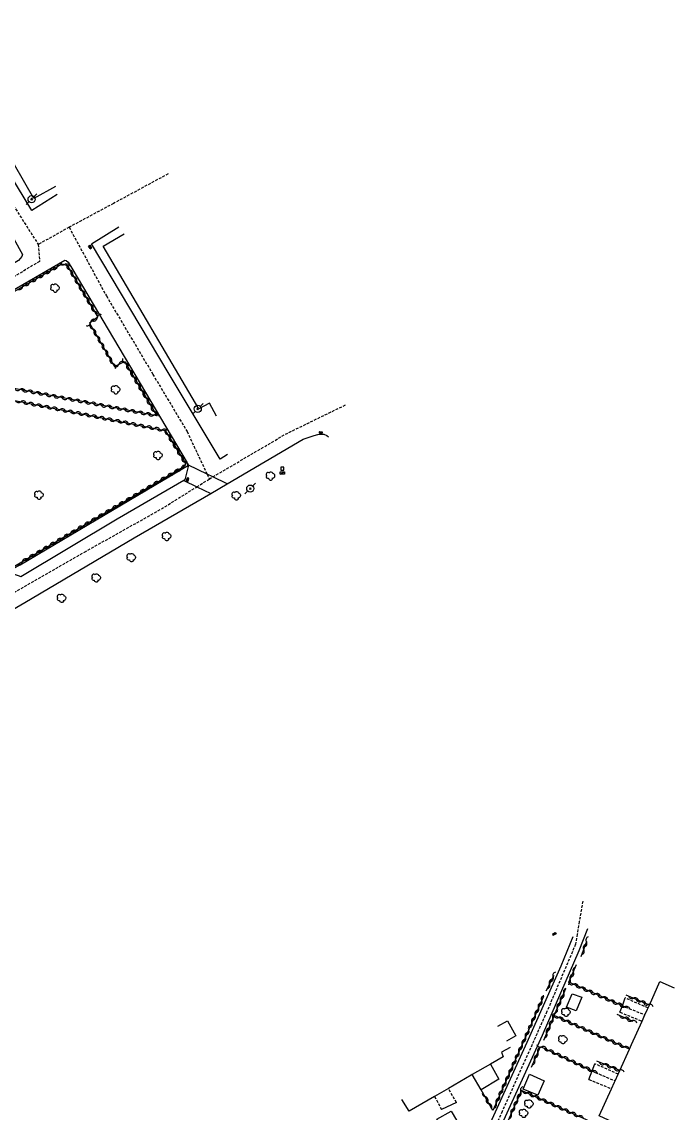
# Model space of a CAD drawing. Header units: millimetres. Extents: x 266000 to 267000, y 124222 to 125000.
# Drawn here: x 266804.5 to 266926.6, y 124601.8 to 124805.9 of the extents above; entities that cross this region are included whole.
import ezdxf

# ---------------------------------------------------------------- set-up
doc = ezdxf.new("R2010")
doc.units = ezdxf.units.MM
doc.linetypes.add('DASHED', pattern=[0.75, 0.5, -0.25])
doc.layers.get('0').update_dxf_attribs({"linetype": 'CONTINUOUS'})
for name, color, linetype in [('W0001', 6, 'DASHED'), ('W0008', 7, 'CONTINUOUS'), ('W0014', 7, 'CONTINUOUS'), ('W0020', 2, 'CONTINUOUS'), ('W0051', 7, 'CONTINUOUS'), ('W0101', 7, 'CONTINUOUS'), ('W0104', 1, 'CONTINUOUS'), ('W0105', 7, 'CONTINUOUS'), ('W0112', 1, 'DASHED'), ('W0300', 7, 'CONTINUOUS'), ('W0310', 3, 'CONTINUOUS'), ('W0401', 7, 'CONTINUOUS'), ('W0438', 7, 'CONTINUOUS'), ('W0473', 7, 'CONTINUOUS')]:
    doc.layers.add(name, color=color, linetype=linetype)

# ---------------------------------------------------------------- blocks, each defined once
blk = doc.blocks.new('T401')
for p, q in [((-0.3, 0.3), (0, 0.3)), ((-0.3, -0.25), (-0.3, 0.3)), ((-0.3, 0.15), (0, 0.15)), ((-0.3, 0), (0, 0)), ((0, 0.3), (0, -0.25)), ((-0.3, -0.15), (0, -0.15)), ((-0.3, -0.25), (-0.3, -0.3)), ((-0.3, -0.3), (0, -0.3)), ((0, -0.3), (0, -0.25))]:
    blk.add_line(p, q)
blk = doc.blocks.new('T300')
for p, q in [((-0.8, 0.51), (-0.86, 0.34)), ((-0.86, 0.34), (-0.86, 0.17)), ((-0.86, 0.17), (-0.74, 0.06)), ((-0.69, 0.63), (-0.8, 0.51)), ((-0.8, -0.06), (-0.74, 0.06)), ((-0.74, 0.06), (-0.69, 0.11)), ((-0.57, 0.69), (-0.69, 0.63)), ((-0.46, 0.69), (-0.57, 0.69)), ((-0.29, 0.63), (-0.46, 0.69)), ((-0.29, 0.63), (-0.17, 0.74)), ((-0.23, 0.57), (-0.29, 0.63)), ((-0.17, 0.74), (-0.06, 0.8)), ((-0.06, 0.8), (0.06, 0.8)), ((0.06, 0.8), (0.23, 0.74)), ((0.23, 0.74), (0.34, 0.63)), ((0.34, 0.63), (0.4, 0.51)), ((0.46, 0.46), (0.34, 0.46)), ((0.4, 0.51), (0.4, 0.46)), ((0.57, 0.4), (0.46, 0.46)), ((0.57, 0.4), (0.69, 0.29)), ((0.69, 0.29), (0.74, 0.17)), ((0.74, 0.06), (0.69, -0.17)), ((0.74, 0.17), (0.74, 0.06)), ((-0.8, -0.17), (-0.8, -0.06)), ((-0.8, -0.23), (-0.8, -0.17)), ((-0.74, -0.34), (-0.8, -0.23)), ((-0.69, -0.4), (-0.74, -0.34)), ((-0.51, -0.46), (-0.69, -0.4)), ((-0.4, -0.46), (-0.51, -0.46)), ((-0.4, -0.46), (-0.34, -0.46)), ((-0.34, -0.46), (-0.34, -0.4)), ((-0.34, -0.51), (-0.34, -0.46)), ((-0.29, -0.63), (-0.34, -0.51)), ((-0.17, -0.74), (-0.29, -0.63)), ((-0.06, -0.8), (-0.17, -0.74)), ((0.06, -0.8), (-0.06, -0.8)), ((0.17, -0.74), (0.06, -0.8)), ((0.23, -0.69), (0.17, -0.74)), ((0.29, -0.46), (0.23, -0.46)), ((0.29, -0.63), (0.23, -0.69)), ((0.46, -0.4), (0.29, -0.46)), ((0.34, -0.51), (0.29, -0.63)), ((0.34, -0.51), (0.34, -0.46)), ((0.57, -0.34), (0.46, -0.4)), ((0.63, -0.29), (0.57, -0.34)), ((0.69, -0.17), (0.63, -0.29))]:
    blk.add_line(p, q)
blk = doc.blocks.new('T473')
for p, q in [((-0.166667, 0.166667), (0.166667, -0.166667)), ((-0.166667, -0.166667), (0.166667, 0.166667)), ((0.500001, 0.500001), (1.000002, 1.000002)), ((-1.000002, -1.000002), (-0.500001, -0.500001))]:
    blk.add_line(p, q)
blk.add_ellipse((0, 0), major_axis=(0.471405, 0.471405), ratio=1, start_param=5.4977871438, end_param=11.780972451)
blk = doc.blocks.new('T438')
for p, q in [((-0.4, 0.2), (0.4, 0.2)), ((-0.4, -0.2), (-0.4, 0.2)), ((0.15, 1.1), (-0.3, 1.1)), ((-0.3, 1.1), (-0.3, 0.5)), ((-0.3, 0.5), (0.15, 0.5)), ((0.3, 0.65), (0.3, 0.95)), ((0.4, 0.2), (0.4, -0.2))]:
    blk.add_line(p, q)
at = {"flags": 128}
for points in [[(-0.4, -0.2), (0.4, 0.2)], [(0.4, -0.2), (-0.4, -0.2)]]:
    blk.add_lwpolyline(points, dxfattribs=at)
for centre, major_axis, start_param, end_param in [((0.15, 0.95), (0.106, -0.106), 0.785398, 2.356194), ((0.15, 0.65), (0.106, 0.106), 3.926991, 5.497787)]:
    blk.add_ellipse(centre, major_axis=major_axis, ratio=1, start_param=start_param, end_param=end_param)
blk = doc.blocks.new('t310o')
at = {"color": 0, "linetype": 'Continuous'}
for centre, start, end in [((-0.5, 0.38), 216.8699, 323.1304), ((0.5, -0.37), 36.8699, 143.1303)]:
    blk.add_arc(centre, 0.625, start, end, dxfattribs=at)

msp = doc.modelspace()

# ---------------------------------------------------------------- linework, layer by layer
at = {"layer": 'W0001'}
for points in [[(266782.9, 124805.88), (266789.79, 124793.26), (266800.97, 124774.68), (266807.62, 124764.24)], [(266831.9, 124777.45), (266821.69, 124771.91), (266813.39, 124767.46)], [(266813.39, 124767.46), (266807.62, 124764.24)], [(266813.39, 124767.46), (266820.37, 124754.61), (266829.06, 124739.96), (266835.45, 124729.28), (266839.19, 124721.3), (266839.61, 124720.39)], [(266807.62, 124764.24), (266807.85, 124761.09), (266797.18, 124754.62), (266783.28, 124746.79), (266775.11, 124742.3)], [(266865.01, 124734.18), (266853.61, 124728.62)], [(266839.61, 124720.39), (266840.27, 124720.78), (266853.61, 124728.62)], [(266801.14, 124698.07), (266816.26, 124706.72), (266830.65, 124714.79), (266837.28, 124718.93), (266839.61, 124720.39)], [(266909.45, 124641.45), (266908.82, 124637.62), (266908.43, 124635.26), (266908.12, 124633.39), (266902.75, 124620.8), (266894.39, 124602.13), (266883.56, 124578.42), (266876.67, 124562.99), (266871.98, 124552.54), (266871.55, 124551.6), (266870.43, 124549.16), (266869.2, 124546.47)]]:
    msp.add_lwpolyline(points, dxfattribs=at)
at = {"layer": 'W0008'}
msp.add_lwpolyline([(266776.6, 124745.43), (266770.08, 124756.5), (266760.57, 124772.6), (266755.2, 124782.12), (266756.82, 124787.91), (266781.26, 124802.1), (266790.21, 124786.79), (266796.8, 124776.15), (266801.72, 124767.68), (266804.7, 124762.38), (266804.57, 124761.99), (266803.94, 124761.23), (266792.54, 124754.38)], close=True, dxfattribs=at)
for points in [[(266801.77, 124703.04), (266801.44, 124703.17), (266801.05, 124703.63), (266795.9, 124712.49), (266788.39, 124724.78), (266778.79, 124741.84), (266786.59, 124746.27), (266812.61, 124761.28), (266812.87, 124761.25), (266813.23, 124760.95), (266813.92, 124759.83), (266835.5, 124723.44), (266835.69, 124722.98)], [(266871.72, 124548.42), (266873.33, 124552.21), (266878.91, 124564.87), (266884.1, 124576.85), (266885.63, 124580.37), (266891.3, 124592.96), (266901.93, 124616.41), (266908.82, 124632.2), (266910.4, 124636.36)], [(266907.62, 124634.8), (266905.36, 124629.3), (266899.03, 124615.05), (266891.19, 124597.9), (266890.79, 124597.01), (266889.95, 124595.17), (266889.87, 124595.01), (266883.29, 124581.15), (266878.63, 124570.67), (266874.53, 124561.37), (266869.3, 124549.74)]]:
    msp.add_lwpolyline(points, dxfattribs=at)
at = {"layer": 'W0014'}
for points in [[(266811.17, 124773.57), (266806.39, 124770.6), (266799.58, 124781.8), (266786.98, 124803.57), (266788.42, 124804.54)], [(266843.04, 124724.99), (266841.62, 124724.11), (266832.08, 124739.98), (266817.59, 124764.39), (266822.66, 124767.53)], [(266859.2, 124728.51), (266859.92, 124728.71), (266860.35, 124728.77), (266861.04, 124728.77), (266861.6, 124728.54), (266861.89, 124728.28)], [(266835.69, 124722.98), (266835.06, 124720.21), (266834.83, 124720.08), (266822.38, 124712.87), (266804.37, 124702.12), (266804.13, 124702.2), (266801.77, 124703.04)], [(266801.77, 124703.04), (266804.21, 124704.32), (266835.69, 124722.98)]]:
    msp.add_lwpolyline(points, dxfattribs=at)
at = {"layer": 'W0020'}
for points in [[(266842.96, 124719.49), (266840.27, 124720.78), (266839.19, 124721.3), (266835.69, 124722.98)], [(266834.83, 124720.08), (266837.28, 124718.93), (266839.89, 124717.71), (266839.89, 124717.7)]]:
    msp.add_lwpolyline(points, dxfattribs=at)
at = {"layer": 'W0051'}
msp.add_lwpolyline([(266759.99, 124671), (266760.01, 124671.01), (266765.77, 124674.4), (266805.09, 124697.32), (266825.58, 124709.41), (266839.89, 124717.71), (266842.96, 124719.49), (266857.16, 124727.82), (266858.31, 124728.24), (266859.2, 124728.51)], dxfattribs=at)
at = {"layer": 'W0101'}
for points in [[(266810.83, 124775.07), (266806.79, 124772.84), (266791.74, 124798.88)], [(266837.66, 124733.49), (266819.79, 124763.93), (266823.66, 124766.25)], [(266839.62, 124734.6), (266837.66, 124733.49)], [(266840.93, 124732.13), (266839.62, 124734.6)], [(266915.12, 124600.1), (266912.55, 124601.29), (266914.84, 124606.35), (266915.4, 124607.59), (266915.51, 124607.84), (266916.08, 124609.09), (266916.39, 124609.79), (266918.2, 124613.79), (266918.6, 124614.68), (266920.55, 124619), (266921.09, 124620.2), (266921.57, 124621.26), (266921.67, 124621.48), (266921.92, 124622.03), (266923.91, 124626.43), (266926.57, 124625.24)], [(266895.91, 124614.08), (266894.24, 124613.2), (266894.6, 124612.37), (266892.2, 124610.98), (266888.8, 124609.02), (266888.58, 124608.89), (266884.35, 124606.44), (266882.62, 124605.44), (266881.76, 124604.94), (266876.97, 124602.18), (266875.64, 124604.37)]]:
    msp.add_lwpolyline(points, dxfattribs=at)
msp.add_lwpolyline([(266839.62, 124734.6), (266839.62, 124734.6)], close=True, dxfattribs=at)
at = {"layer": 'W0104'}
for points in [[(266908.23, 124620.94), (266906.45, 124621.63), (266907.46, 124624.1), (266909.28, 124623.48), (266908.23, 124620.94)], [(266901.08, 124605.18), (266898.31, 124606.29), (266899.52, 124609.13), (266902.22, 124607.88)], [(266884.13, 124597.27), (266882.18, 124600.69), (266884.88, 124602.18), (266886.83, 124598.82), (266884.13, 124597.27)]]:
    msp.add_lwpolyline(points, close=True, dxfattribs=at)
for points in [[(266893.57, 124618.1), (266895.38, 124619.07), (266896.93, 124616.24), (266895.22, 124615.26)], [(266892.2, 124610.98), (266893.75, 124608.19), (266890.49, 124606.2), (266888.8, 124609.02)]]:
    msp.add_lwpolyline(points, dxfattribs=at)
at = {"layer": 'W0105'}
for points in [[(266916.43, 124620.68), (266916.87, 124621.89), (266917.4, 124623.36)], [(266910.62, 124608.12), (266911.21, 124609.73), (266911.7, 124611.06)], [(266885.87, 124603.78), (266883.04, 124602.49)]]:
    msp.add_lwpolyline(points, dxfattribs=at)
at = {"layer": 'W0112'}
for points in [[(266921.67, 124621.48), (266917.4, 124623.36)], [(266917.41, 124621.66), (266921.09, 124620.2)], [(266916.43, 124620.68), (266920.55, 124619)], [(266916.08, 124609.09), (266911.7, 124611.06)], [(266911.81, 124609.44), (266915.51, 124607.84)], [(266910.62, 124608.12), (266914.84, 124606.35)], [(266881.76, 124604.94), (266883.04, 124602.49)], [(266885.87, 124603.78), (266884.35, 124606.44)]]:
    msp.add_lwpolyline(points, dxfattribs=at)
at = {"layer": 'W0310'}
for points in [[(266800.5, 124737.91), (266780.11, 124741.76), (266780.18, 124742.22), (266812.12, 124760.65), (266813.04, 124760.29), (266818.78, 124750.63), (266817.2, 124749.52), (266821.85, 124741.45), (266823.73, 124742.37), (266829.77, 124732.22), (266802.11, 124737.51)], [(266800.76, 124735.54), (266831.37, 124729.46), (266835.08, 124723.43), (266835.11, 124723.1), (266834.98, 124722.8), (266834.65, 124722.57), (266802.4, 124703.62), (266801.91, 124703.56), (266801.48, 124703.76), (266801.12, 124704.18), (266795.68, 124713.6)], [(266910.18, 124633.91), (266909.12, 124631.02)], [(266917.41, 124621.66), (266916.87, 124621.89), (266906.89, 124626.28), (266908.3, 124629.58)], [(266904.04, 124627.54), (266902.55, 124624.62)], [(266902.12, 124623.63), (266892.65, 124602.3)], [(266904.09, 124620.09), (266906.32, 124625.1)], [(266921.92, 124622.03), (266917.6, 124623.9)], [(266918.2, 124613.79), (266912.56, 124616.28), (266904.09, 124620.09), (266902.12, 124615.4)], [(266918.88, 124618.98), (266915.91, 124620.26)], [(266899.85, 124610.4), (266901.58, 124614.3), (266911.21, 124609.73), (266911.81, 124609.44)], [(266916.39, 124609.79), (266912.1, 124611.52)], [(266892.65, 124602.3), (266890.49, 124606.2)], [(266914.61, 124598.6), (266914.61, 124598.6), (266898, 124606.08), (266895.44, 124600.31)]]:
    msp.add_lwpolyline(points, dxfattribs=at)

# ---------------------------------------------------------------- block references
at = {"layer": 'W0300', "rotation": 359.9999899820874}
for p in [(266810.8, 124756.08), (266822.14, 124737.07), (266830.05, 124724.79), (266851.09, 124720.93), (266807.79, 124717.37), (266844.7, 124717.26), (266831.66, 124709.65), (266825.07, 124705.68), (266818.49, 124701.88), (266812.02, 124698.08), (266906.37, 124620.66), (266905.79, 124615.56), (266899.45, 124603.52), (266898.44, 124601.77)]:
    msp.add_blockref('T300', p, dxfattribs=at)
at = {"layer": 'W0310'}
for p, rotation in [((266809.88, 124759.35), 29.97361690284467), ((266811.17, 124760.1), 29.97361690284467), ((266812.5, 124760.5), 338.4136637504759), ((266813.51, 124759.5), 300.736199029564), ((266807.28, 124757.85), 29.97361690284467), ((266808.58, 124758.6), 29.97361690284467), ((266814.28, 124758.21), 300.736199029564), ((266804.68, 124756.35), 29.97361690284467), ((266805.98, 124757.1), 29.97361690284467), ((266815.04, 124756.92), 300.736199029564), ((266815.81, 124755.63), 300.736199029564), ((266816.58, 124754.34), 300.736199029564), ((266817.34, 124753.05), 300.736199029564), ((266818.11, 124751.76), 300.736199029564), ((266817.4, 124749.66), 215.2175929679649), ((266818.63, 124750.53), 215.2175929679649), ((266817.83, 124748.43), 299.9806148356619), ((266818.58, 124747.13), 299.9806148356619), ((266819.33, 124745.83), 299.9806148356619), ((266820.08, 124744.54), 299.9806148356619), ((266820.82, 124743.24), 299.9806148356619), ((266821.57, 124741.94), 299.9806148356619), ((266822.7, 124741.86), 26.06225437482139), ((266823.91, 124742.07), 300.7389834716714), ((266824.68, 124740.78), 300.7389834716714), ((266825.44, 124739.49), 300.7389834716714), ((266826.21, 124738.2), 300.7389834716714), ((266826.98, 124736.91), 300.7389834716714), ((266804.18, 124737.11), 169.1793401826095), ((266805.66, 124736.83), 169.1793401826095), ((266807.13, 124736.55), 169.1793401826095), ((266808.6, 124736.27), 169.1793401826095), ((266810.08, 124735.99), 169.1793401826095), ((266811.55, 124735.7), 169.1793401826095), ((266813.02, 124735.42), 169.1793401826095), ((266814.5, 124735.14), 169.1793401826095), ((266827.74, 124735.62), 300.7389834716714), ((266804.34, 124734.83), 348.7660245907898), ((266805.81, 124734.53), 348.7660245907898), ((266807.28, 124734.24), 348.7660245907898), ((266808.75, 124733.95), 348.7660245907898), ((266810.23, 124733.66), 348.7660245907898), ((266811.7, 124733.37), 348.7660245907898), ((266813.17, 124733.07), 348.7660245907898), ((266815.97, 124734.86), 169.1793401826095), ((266817.44, 124734.58), 169.1793401826095), ((266818.92, 124734.3), 169.1793401826095), ((266820.39, 124734.01), 169.1793401826095), ((266821.86, 124733.73), 169.1793401826095), ((266823.34, 124733.45), 169.1793401826095), ((266824.81, 124733.17), 169.1793401826095), ((266828.51, 124734.33), 300.7389834716714), ((266829.28, 124733.04), 300.7389834716714), ((266814.64, 124732.78), 348.7660245907898), ((266816.11, 124732.49), 348.7660245907898), ((266817.58, 124732.2), 348.7660245907898), ((266819.05, 124731.9), 348.7660245907898), ((266820.52, 124731.61), 348.7660245907898), ((266822, 124731.32), 348.7660245907898), ((266823.47, 124731.03), 348.7660245907898), ((266826.28, 124732.89), 169.1793401826095), ((266827.76, 124732.61), 169.1793401826095), ((266829.23, 124732.33), 169.1793401826095), ((266824.94, 124730.73), 348.7660245907898), ((266826.41, 124730.44), 348.7660245907898), ((266827.88, 124730.15), 348.7660245907898), ((266829.35, 124729.86), 348.7660245907898), ((266830.82, 124729.57), 348.7660245907898), ((266831.86, 124728.66), 301.5762029366047), ((266832.65, 124727.38), 301.5762029366047), ((266833.44, 124726.1), 301.5762029366047), ((266834.22, 124724.82), 301.5762029366047), ((266835.01, 124723.54), 301.5762029366047), ((266831.8, 124720.9), 210.445661016431), ((266833.09, 124721.66), 210.445661016431), ((266834.38, 124722.42), 210.445661016431), ((266827.92, 124718.62), 210.445661016431), ((266829.21, 124719.38), 210.445661016431), ((266830.5, 124720.14), 210.445661016431), ((266825.33, 124717.1), 210.445661016431), ((266826.62, 124717.86), 210.445661016431), ((266821.45, 124714.82), 210.445661016431), ((266822.74, 124715.58), 210.445661016431), ((266824.04, 124716.34), 210.445661016431), ((266817.57, 124712.54), 210.445661016431), ((266818.86, 124713.3), 210.445661016431), ((266820.16, 124714.06), 210.445661016431), ((266814.98, 124711.02), 210.445661016431), ((266816.28, 124711.78), 210.445661016431), ((266811.1, 124708.74), 210.445661016431), ((266812.4, 124709.5), 210.445661016431), ((266813.69, 124710.26), 210.445661016431), ((266807.23, 124706.46), 210.445661016431), ((266808.52, 124707.22), 210.445661016431), ((266809.81, 124707.98), 210.445661016431), ((266804.64, 124704.94), 210.445661016431), ((266805.93, 124705.7), 210.445661016431), ((266910.15, 124633.84), 249.8587646840158), ((266909.64, 124632.43), 249.8587646840158), ((266903.91, 124627.29), 242.9613789117384), ((266907.12, 124626.82), 66.84546862954302), ((266907.71, 124628.2), 66.84546862954302), ((266903.23, 124625.96), 242.9613789117384), ((266907.73, 124625.91), 156.2680140306577), ((266909.1, 124625.31), 156.2680140306577), ((266910.47, 124624.71), 156.2680140306577), ((266901.78, 124622.86), 246.0459838569895), ((266905.31, 124622.83), 66.01418039927509), ((266905.92, 124624.2), 66.01418039927509), ((266911.85, 124624.1), 156.2680140306577), ((266913.22, 124623.5), 156.2680140306577), ((266914.59, 124622.89), 156.2680140306577), ((266918.98, 124623.3), 156.5999798410994), ((266920.36, 124622.71), 156.5999798410994), ((266901.17, 124621.49), 246.0459838569895), ((266904.7, 124621.46), 66.01418039927509), ((266915.97, 124622.29), 156.2680140306577), ((266917.34, 124621.69), 156.3147784482677), ((266921.73, 124622.11), 156.5999798410994), ((266899.95, 124618.75), 246.0459838569895), ((266900.56, 124620.12), 246.0459838569895), ((266903.86, 124619.55), 247.2117691385957), ((266904.93, 124619.71), 155.8245677651322), ((266906.3, 124619.09), 155.8245677651322), ((266917.29, 124619.67), 156.680326169176), ((266918.66, 124619.07), 156.680326169176), ((266899.35, 124617.37), 246.0459838569895), ((266902.7, 124616.79), 247.2117691385957), ((266903.28, 124618.17), 247.2117691385957), ((266907.66, 124618.48), 155.8245677651322), ((266909.03, 124617.87), 155.8245677651322), ((266910.4, 124617.25), 155.8245677651322), ((266911.77, 124616.64), 155.8245677651322), ((266898.13, 124614.63), 246.0459838569895), ((266898.74, 124616), 246.0459838569895), ((266913.14, 124616.03), 156.1497944935993), ((266914.51, 124615.42), 156.1497944935993), ((266915.88, 124614.81), 156.1497944935993), ((266897.52, 124613.26), 246.0459838569895), ((266901.07, 124613.14), 65.93103117903945), ((266901.8, 124614.19), 334.5965318784157), ((266903.15, 124613.55), 334.5965318784157), ((266904.51, 124612.91), 334.5965318784157), ((266917.25, 124614.21), 156.1497944935993), ((266896.3, 124610.52), 246.0459838569895), ((266896.91, 124611.89), 246.0459838569895), ((266900.46, 124611.77), 65.93103117903945), ((266905.86, 124612.26), 334.5965318784157), ((266907.22, 124611.62), 334.5965318784157), ((266908.57, 124610.98), 334.5965318784157), ((266913.49, 124610.96), 157.9386170694992), ((266895.69, 124609.15), 246.0459838569895), ((266909.93, 124610.33), 334.5965318784157), ((266911.28, 124609.69), 334.5961907311942), ((266914.88, 124610.4), 157.9386170694992), ((266916.27, 124609.83), 157.9386170694992), ((266894.47, 124606.41), 246.0459838569895), ((266895.08, 124607.78), 246.0459838569895), ((266891.22, 124604.89), 118.8411920669836), ((266893.86, 124605.04), 246.0459838569895), ((266897.26, 124604.43), 246.0946491950534), ((266897.87, 124605.8), 246.0946491950534), ((266899.08, 124605.6), 155.7280884681449), ((266900.45, 124604.98), 155.7280884681449), ((266901.82, 124604.36), 155.7280884681449), ((266891.94, 124603.57), 118.8411920669836), ((266893.26, 124603.67), 246.0459838569895), ((266896.66, 124603.06), 246.0946491950534), ((266903.18, 124603.75), 155.7280884681449), ((266904.55, 124603.13), 155.7280884681449), ((266905.92, 124602.51), 155.7280884681449), ((266896.05, 124601.68), 246.0946491950534), ((266907.28, 124601.9), 155.7280884681449), ((266908.65, 124601.28), 155.7280884681449)]:
    msp.add_blockref('t310o', p, dxfattribs=dict(at, rotation=rotation))
at = {"layer": 'W0401'}
for p, rotation in [((266817.43, 124763.83), 30.70133513145781), ((266860.45, 124728.94), 269.9170516782412), ((266835.4, 124720.3), 167.1554144454845), ((266904.21, 124635.19), 299.9099081351955)]:
    msp.add_blockref('T401', p, dxfattribs=dict(at, rotation=rotation))
at = {"layer": 'W0438', "rotation": 359.9999899820874}
msp.add_blockref('T438', (266853.28, 124721.52), dxfattribs=at)
at = {"layer": 'W0473', "rotation": 359.9999899820874}
for p in [(266806.38, 124772.71), (266837.45, 124733.5), (266847.28, 124718.59)]:
    msp.add_blockref('T473', p, dxfattribs=at)

doc.saveas('drawing.dxf')
